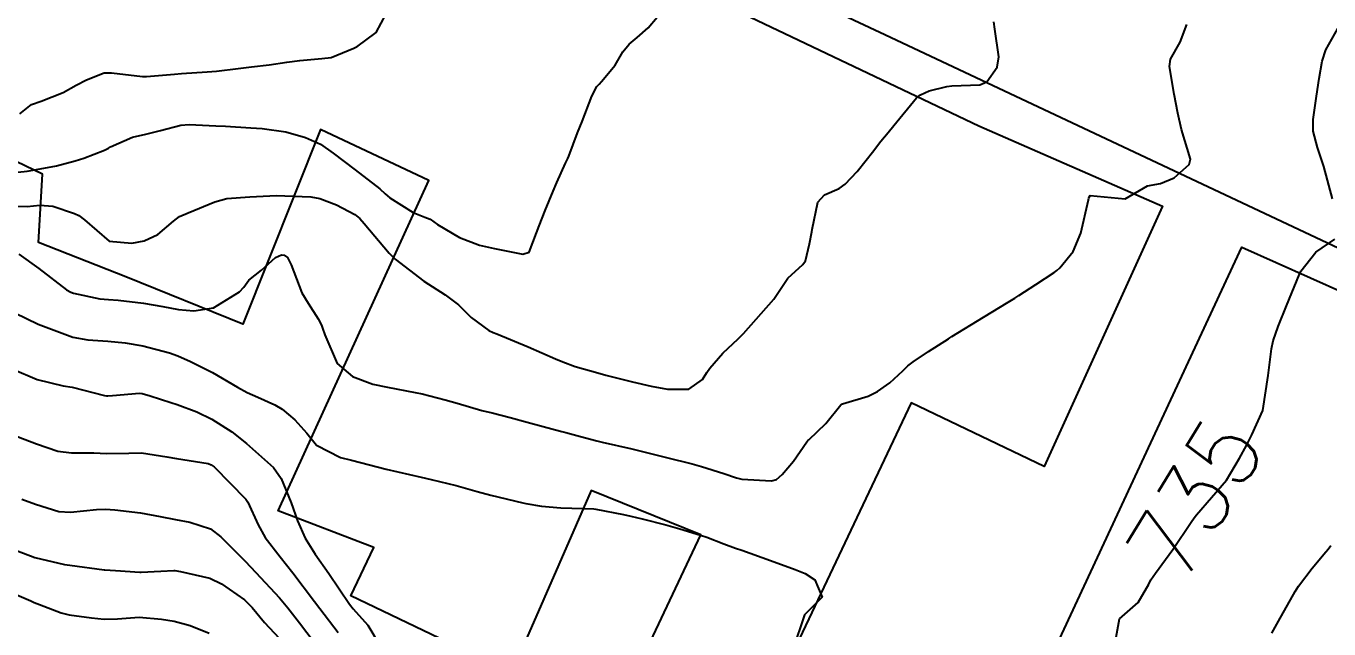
# Model space of a CAD drawing. Header units: metres. Extents: x 318500 to 325275, y 7408834 to 7428799.
# Drawn here: x 323340.6 to 323415, y 7418654.6 to 7418689 of the extents above; entities that cross this region are included whole.
import ezdxf
from ezdxf.enums import TextEntityAlignment as Align

# ---------------------------------------------------------------- set-up
doc = ezdxf.new("R2010")
doc.units = ezdxf.units.M
doc.header["$MEASUREMENT"] = 0
for name, color, linetype in [('Cotas', 45, 'Continuous'), ('Curvas de Nivel 1m', 11, 'Continuous'), ('Curvas de Nivel 5m', 15, 'Continuous'), ('Edificações', 30, 'Continuous'), ('Vias Primárias', 230, 'Continuous')]:
    doc.layers.add(name, color=color, linetype=linetype)
doc.styles.add('Style-STANDARD', font='STANDARD.shx')

msp = doc.modelspace()

# ---------------------------------------------------------------- linework, layer by layer
at = {"layer": 'Curvas de Nivel 1m', "flags": 128}
for points, elevation in [([(323339.397, 7418678.73), (323340.675, 7418678.7), (323341.398, 7418678.766), (323342.159, 7418678.719), (323343.393, 7418678.29), (323343.64, 7418678.184), (323343.954, 7418677.932), (323345.372, 7418676.72), (323346.67, 7418676.597), (323347.373, 7418676.743), (323348.155, 7418677.101), (323349.045, 7418677.865), (323349.393, 7418678.121), (323349.878, 7418678.336), (323351.401, 7418678.972), (323352.08, 7418679.147), (323353.404, 7418679.254), (323354.935, 7418679.317), (323355.405, 7418679.314), (323356.89, 7418679.243), (323357.404, 7418679.156), (323358.346, 7418678.795), (323359.395, 7418678.238), (323359.684, 7418678.017), (323359.942, 7418677.722), (323361.365, 7418676.035), (323361.705, 7418675.695), (323363.341, 7418674.436), (323364.562, 7418673.658), (323365.324, 7418673.076), (323366.043, 7418672.364), (323367.055, 7418671.624), (323367.308, 7418671.499), (323367.505, 7418671.419), (323369.296, 7418670.676), (323370.868, 7418669.995), (323371.284, 7418669.818), (323371.992, 7418669.559), (323373.275, 7418669.189), (323373.738, 7418669.071), (323375.267, 7418668.676), (323376.329, 7418668.439), (323377.262, 7418668.264), (323378.477, 7418668.257), (323379.27, 7418668.818), (323379.515, 7418669.219), (323379.679, 7418669.456), (323380.425, 7418670.317), (323381.306, 7418671.146), (323381.46, 7418671.285), (323381.608, 7418671.436), (323383.33, 7418673.41), (323384.137, 7418674.609), (323384.983, 7418675.386), (323385.152, 7418675.594), (323385.378, 7418676.557), (323385.512, 7418677.255), (323385.528, 7418677.379), (323385.845, 7418678.936), (323386.234, 7418679.372), (323387.06, 7418679.719), (323387.419, 7418679.97), (323388.088, 7418680.692), (323388.613, 7418681.342), (323388.976, 7418681.808), (323389.456, 7418682.421), (323389.865, 7418682.923), (323390.187, 7418683.319), (323391.486, 7418684.897), (323391.705, 7418685.081), (323392.217, 7418685.293), (323393.226, 7418685.551), (323393.495, 7418685.582), (323395.108, 7418685.644), (323395.498, 7418685.812), (323396.094, 7418686.659), (323396.181, 7418687.24), (323395.963, 7418688.825), (323395.904, 7418689.245)], 733), ([(323339.419, 7418680.573), (323340.691, 7418680.707), (323341.423, 7418680.84), (323342.36, 7418681.022), (323343.43, 7418681.299), (323343.913, 7418681.452), (323345.097, 7418681.915), (323345.322, 7418682.031), (323345.443, 7418682.101), (323346.696, 7418682.653), (323347.454, 7418682.835), (323348.302, 7418683.032), (323349.462, 7418683.339), (323349.938, 7418683.378), (323351.462, 7418683.305), (323352.009, 7418683.277), (323353.461, 7418683.195), (323354.108, 7418683.153), (323355.458, 7418682.954), (323356.581, 7418682.641), (323357.447, 7418682.254), (323358.163, 7418681.749), (323359.426, 7418680.795), (323360.825, 7418679.709), (323361.132, 7418679.429), (323361.405, 7418679.195), (323362.731, 7418678.352), (323363.394, 7418678.089), (323363.695, 7418677.977), (323364.13, 7418677.669), (323365.379, 7418676.933), (323366.517, 7418676.488), (323367.37, 7418676.297), (323369, 7418675.969), (323369.367, 7418676.087), (323369.786, 7418677.192), (323369.935, 7418677.592), (323370.279, 7418678.467), (323370.731, 7418679.58), (323370.931, 7418680.064), (323371.434, 7418681.171), (323371.562, 7418681.444), (323371.616, 7418681.567), (323372.126, 7418682.894), (323372.379, 7418683.556), (323372.931, 7418684.995), (323373.224, 7418685.544), (323373.351, 7418685.683), (323373.494, 7418685.828), (323374.266, 7418686.775), (323374.713, 7418687.528), (323375.076, 7418687.976), (323375.532, 7418688.35), (323376.156, 7418688.895), (323376.672, 7418689.503)], 732), ([(323340.256, 7418683.982), (323340.924, 7418684.527), (323341.477, 7418684.703), (323342.735, 7418685.204), (323343.487, 7418685.621), (323344.082, 7418685.931), (323345.089, 7418686.324), (323345.496, 7418686.334), (323347.271, 7418686.114), (323347.493, 7418686.112), (323349.1, 7418686.262), (323349.496, 7418686.291), (323350.958, 7418686.385), (323351.499, 7418686.434), (323352.74, 7418686.583), (323353.503, 7418686.674), (323354.505, 7418686.795), (323355.507, 7418686.931), (323356.25, 7418687.031), (323357.511, 7418687.141), (323358.051, 7418687.213), (323359.351, 7418687.733), (323359.465, 7418687.787), (323359.521, 7418687.815), (323360.612, 7418688.636), (323361.193, 7418689.705)], 731), ([(323340.2, 7418675.982), (323341.348, 7418675.155), (323342.927, 7418673.946), (323343.182, 7418673.795), (323343.328, 7418673.738), (323344.837, 7418673.43), (323345.325, 7418673.384), (323345.891, 7418673.338), (323347.323, 7418673.169), (323348.438, 7418672.99), (323349.32, 7418672.824), (323350.213, 7418672.741), (323351.321, 7418672.917), (323352.82, 7418673.815), (323353.055, 7418674.092), (323353.34, 7418674.489), (323354.078, 7418675.07), (323354.862, 7418675.787), (323355.208, 7418675.937), (323355.362, 7418675.922), (323355.558, 7418675.777), (323355.766, 7418675.361), (323356.377, 7418673.764), (323356.744, 7418673.178), (323357.315, 7418672.277), (323357.489, 7418671.925), (323357.557, 7418671.748), (323357.689, 7418671.361), (323358.396, 7418669.739), (323359.269, 7418668.996), (323360.423, 7418668.552), (323361.26, 7418668.371), (323362.849, 7418668.084), (323363.255, 7418667.994), (323364.557, 7418667.657), (323365.248, 7418667.462), (323366.664, 7418667.049), (323367.243, 7418666.906), (323368.281, 7418666.645), (323369.238, 7418666.382), (323370.869, 7418665.939), (323371.233, 7418665.842), (323371.447, 7418665.782), (323372.297, 7418665.554), (323373.227, 7418665.31), (323373.522, 7418665.239), (323375.22, 7418664.851), (323376.07, 7418664.649), (323377.213, 7418664.361), (323378.669, 7418664.008), (323379.206, 7418663.857), (323380.485, 7418663.447), (323381.196, 7418663.197), (323381.514, 7418663.116), (323383.194, 7418663.023), (323383.488, 7418663.113), (323383.819, 7418663.401), (323384.452, 7418664.151), (323385.228, 7418665.258), (323385.281, 7418665.328), (323385.334, 7418665.379), (323386.3, 7418666.309), (323387.167, 7418667.361), (323387.209, 7418667.402), (323387.251, 7418667.427), (323388.726, 7418667.87), (323389.262, 7418668.135), (323389.96, 7418668.629), (323390.708, 7418669.309), (323390.992, 7418669.597), (323391.288, 7418669.833), (323392.177, 7418670.411), (323393.308, 7418671.147), (323393.388, 7418671.2), (323393.513, 7418671.277), (323395.321, 7418672.376), (323396.721, 7418673.229), (323397.094, 7418673.463), (323397.336, 7418673.62), (323398.307, 7418674.249), (323399.356, 7418674.933), (323399.51, 7418675.046), (323399.678, 7418675.195), (323400.439, 7418676.119), (323400.878, 7418677.178), (323401.306, 7418679.069), (323401.333, 7418679.171), (323401.354, 7418679.228), (323401.412, 7418679.324), (323403.41, 7418679.14), (323404.679, 7418679.87), (323405.423, 7418680.002), (323406.197, 7418680.34), (323407.066, 7418681.096), (323407.135, 7418681.404), (323406.626, 7418683.103), (323406.406, 7418684.033), (323406.211, 7418685.109), (323405.93, 7418686.697), (323405.99, 7418687.113), (323406.555, 7418688.084), (323406.921, 7418689.099)], 734), ([(323339.823, 7418669.433), (323341.263, 7418668.818), (323342.743, 7418668.463), (323343.256, 7418668.37), (323345.106, 7418667.912), (323345.22, 7418667.88), (323345.25, 7418667.876), (323345.282, 7418667.877), (323345.567, 7418667.907), (323347.103, 7418668.041), (323347.252, 7418668.021), (323347.702, 7418667.883), (323348.883, 7418667.502), (323349.245, 7418667.384), (323350.37, 7418666.972), (323351.237, 7418666.558), (323352.38, 7418665.819), (323353.22, 7418665.162), (323354.748, 7418663.787), (323355.191, 7418663.16), (323355.756, 7418661.771), (323356.134, 7418660.74), (323356.569, 7418659.759), (323357.136, 7418658.847), (323357.92, 7418657.742), (323359.094, 7418655.984), (323359.312, 7418655.727), (323360.147, 7418654.781), (323360.796, 7418653.704)], 736), ([(323339.378, 7418665.838), (323341.218, 7418665.139), (323342.434, 7418664.729), (323343.21, 7418664.62), (323344.496, 7418664.636), (323345.21, 7418664.599), (323346.497, 7418664.611), (323347.211, 7418664.621), (323348.666, 7418664.41), (323349.207, 7418664.307), (323351.016, 7418664.019), (323351.202, 7418663.946), (323351.359, 7418663.828), (323353.173, 7418661.99), (323353.298, 7418661.808), (323353.878, 7418660.52), (323354.287, 7418659.793), (323355.134, 7418658.688), (323355.86, 7418657.769), (323357.096, 7418656.145), (323357.401, 7418655.747), (323358.445, 7418654.367)], 737), ([(323340.37, 7418661.978), (323341.167, 7418661.701), (323342.494, 7418661.281), (323343.163, 7418661.232), (323344.647, 7418661.4), (323345.165, 7418661.419), (323345.688, 7418661.381), (323347.163, 7418661.208), (323348.284, 7418660.996), (323349.16, 7418660.814), (323349.983, 7418660.672), (323351.155, 7418660.293), (323351.751, 7418659.824), (323353.129, 7418658.434), (323353.753, 7418657.8), (323355.099, 7418656.349), (323355.576, 7418655.773), (323356.232, 7418654.913), (323357.071, 7418653.817)], 738), ([(323340.072, 7418659.045), (323341.13, 7418658.651), (323342.808, 7418658.261), (323343.124, 7418658.211), (323345.08, 7418657.951), (323345.121, 7418657.946), (323345.734, 7418657.904), (323347.119, 7418657.811), (323347.196, 7418657.812), (323348.32, 7418657.872), (323349.066, 7418657.916), (323349.121, 7418657.912), (323349.433, 7418657.855), (323351.114, 7418657.463), (323351.777, 7418657.156), (323353.096, 7418656.242), (323353.538, 7418655.803), (323354.234, 7418654.945), (323355.073, 7418654.04)], 739), ([(323411.784, 7418654.335), (323412.156, 7418655.024), (323413.117, 7418656.706), (323413.312, 7418657.007), (323414.081, 7418658.051), (323414.867, 7418658.984), (323414.999, 7418659.135), (323415.155, 7418659.333)], 736)]:
    msp.add_lwpolyline(points, dxfattribs=dict(at, elevation=elevation))
at = {"layer": 'Curvas de Nivel 5m', "flags": 128}
for points, elevation in [([(323415.256, 7418679.138), (323414.76, 7418680.99), (323414.39, 7418682.062), (323414.142, 7418683), (323414.143, 7418683.666), (323414.331, 7418684.997), (323414.49, 7418686.011), (323414.65, 7418686.993), (323414.868, 7418687.652), (323415.548, 7418688.861)], 735), ([(323402.713, 7418653.145), (323403.09, 7418655.14), (323404.156, 7418656.083), (323404.748, 7418657.124), (323404.874, 7418657.372), (323405.129, 7418657.751), (323405.712, 7418658.541), (323406.122, 7418659.105), (323407.174, 7418660.669), (323407.344, 7418660.921), (323407.471, 7418661.086), (323409.2, 7418663.06), (323409.941, 7418664.331), (323410.338, 7418665.049), (323410.633, 7418665.652), (323411.26, 7418667.04), (323411.575, 7418669.036), (323411.773, 7418670.563), (323411.867, 7418671.032), (323412.145, 7418671.85), (323412.624, 7418673.021), (323413.358, 7418674.831), (323413.446, 7418675.009), (323414.289, 7418676.083), (323415.388, 7418676.836)], 735), ([(323339.32, 7418672.942), (323341.31, 7418671.97), (323343.299, 7418671.235), (323344.142, 7418671.083), (323345.296, 7418671.003), (323346.29, 7418670.905), (323347.293, 7418670.748), (323348.809, 7418670.346), (323349.285, 7418670.169), (323350.021, 7418669.849), (323351.271, 7418669.218), (323352.69, 7418668.384), (323353.254, 7418668.072), (323353.861, 7418667.801), (323354.834, 7418667.374), (323355.243, 7418667.122), (323355.982, 7418666.513), (323356.657, 7418665.759), (323357.22, 7418665.063), (323358.576, 7418664.37), (323359.207, 7418664.204), (323361.2, 7418663.7), (323363.194, 7418663.237), (323363.752, 7418663.104), (323365.187, 7418662.759), (323366.384, 7418662.43), (323367.179, 7418662.204), (323368.993, 7418661.773), (323369.172, 7418661.732), (323370.07, 7418661.581), (323371.169, 7418661.485), (323373.055, 7418661.428), (323373.169, 7418661.415), (323374.757, 7418661.107), (323375.165, 7418661.014), (323375.813, 7418660.854), (323377.16, 7418660.518), (323377.972, 7418660.291), (323379.155, 7418659.927), (323379.503, 7418659.804), (323380.486, 7418659.44), (323381.146, 7418659.192), (323381.507, 7418659.064), (323383.136, 7418658.48), (323384.554, 7418657.963), (323385.125, 7418657.739), (323385.679, 7418657.372), (323386.088, 7418656.382), (323385.09, 7418655.38), (323384.42, 7418653.39)], 735), ([(323339.104, 7418656.936), (323340.885, 7418656.18), (323341.092, 7418656.087), (323341.383, 7418655.966), (323342.632, 7418655.494), (323343.084, 7418655.375), (323344.362, 7418655.2), (323345.082, 7418655.123), (323345.842, 7418655.143), (323347.083, 7418655.236), (323348.35, 7418655.139), (323349.082, 7418655.013), (323349.993, 7418654.76), (323351.075, 7418654.327)], 740)]:
    msp.add_lwpolyline(points, dxfattribs=dict(at, elevation=elevation))
at = {"layer": 'Edificações'}
for points in [[(323368.113, 7418696.127), (323395.037, 7418683.31), (323405.54, 7418678.724), (323398.777, 7418663.849), (323391.178, 7418667.492), (323383.268, 7418650.763), (323385.181, 7418649.749), (323385.419, 7418650.606), (323395.858, 7418645.845), (323410.074, 7418676.378), (323415.953, 7418673.753)], [(323371.629, 7418643.967), (323379.159, 7418659.945), (323372.896, 7418662.483), (323368.358, 7418652.058), (323359.177, 7418656.464), (323360.493, 7418659.229), (323355.022, 7418661.315), (323363.621, 7418680.177), (323357.444, 7418683.102), (323353.001, 7418671.978), (323346.321, 7418674.674), (323341.328, 7418676.645), (323341.558, 7418680.55), (323335.117, 7418683.629)]]:
    msp.add_lwpolyline(points, dxfattribs=at)
at = {"layer": 'Vias Primárias'}
for points in [[(323715.644, 7420145.548, 0), (323709.04, 7420132.939)], [(323831.088, 7420001.787, 0), (323833.844, 7420008.443, 0.220888)], [(323363.446, 7418700.811), (323389.994, 7418688.358), (323416.909, 7418675.699, -0.089922)]]:
    msp.add_lwpolyline(points, format="xyb", dxfattribs=at)

# ---------------------------------------------------------------- texts
at = {"layer": 'Cotas', "style": 'Style-STANDARD'}
msp.add_text('735', height=4, rotation=58.43411, dxfattribs=at).set_placement((323407.403, 7418662.019, 735), align=Align.MIDDLE_CENTER)

doc.saveas('drawing.dxf')
